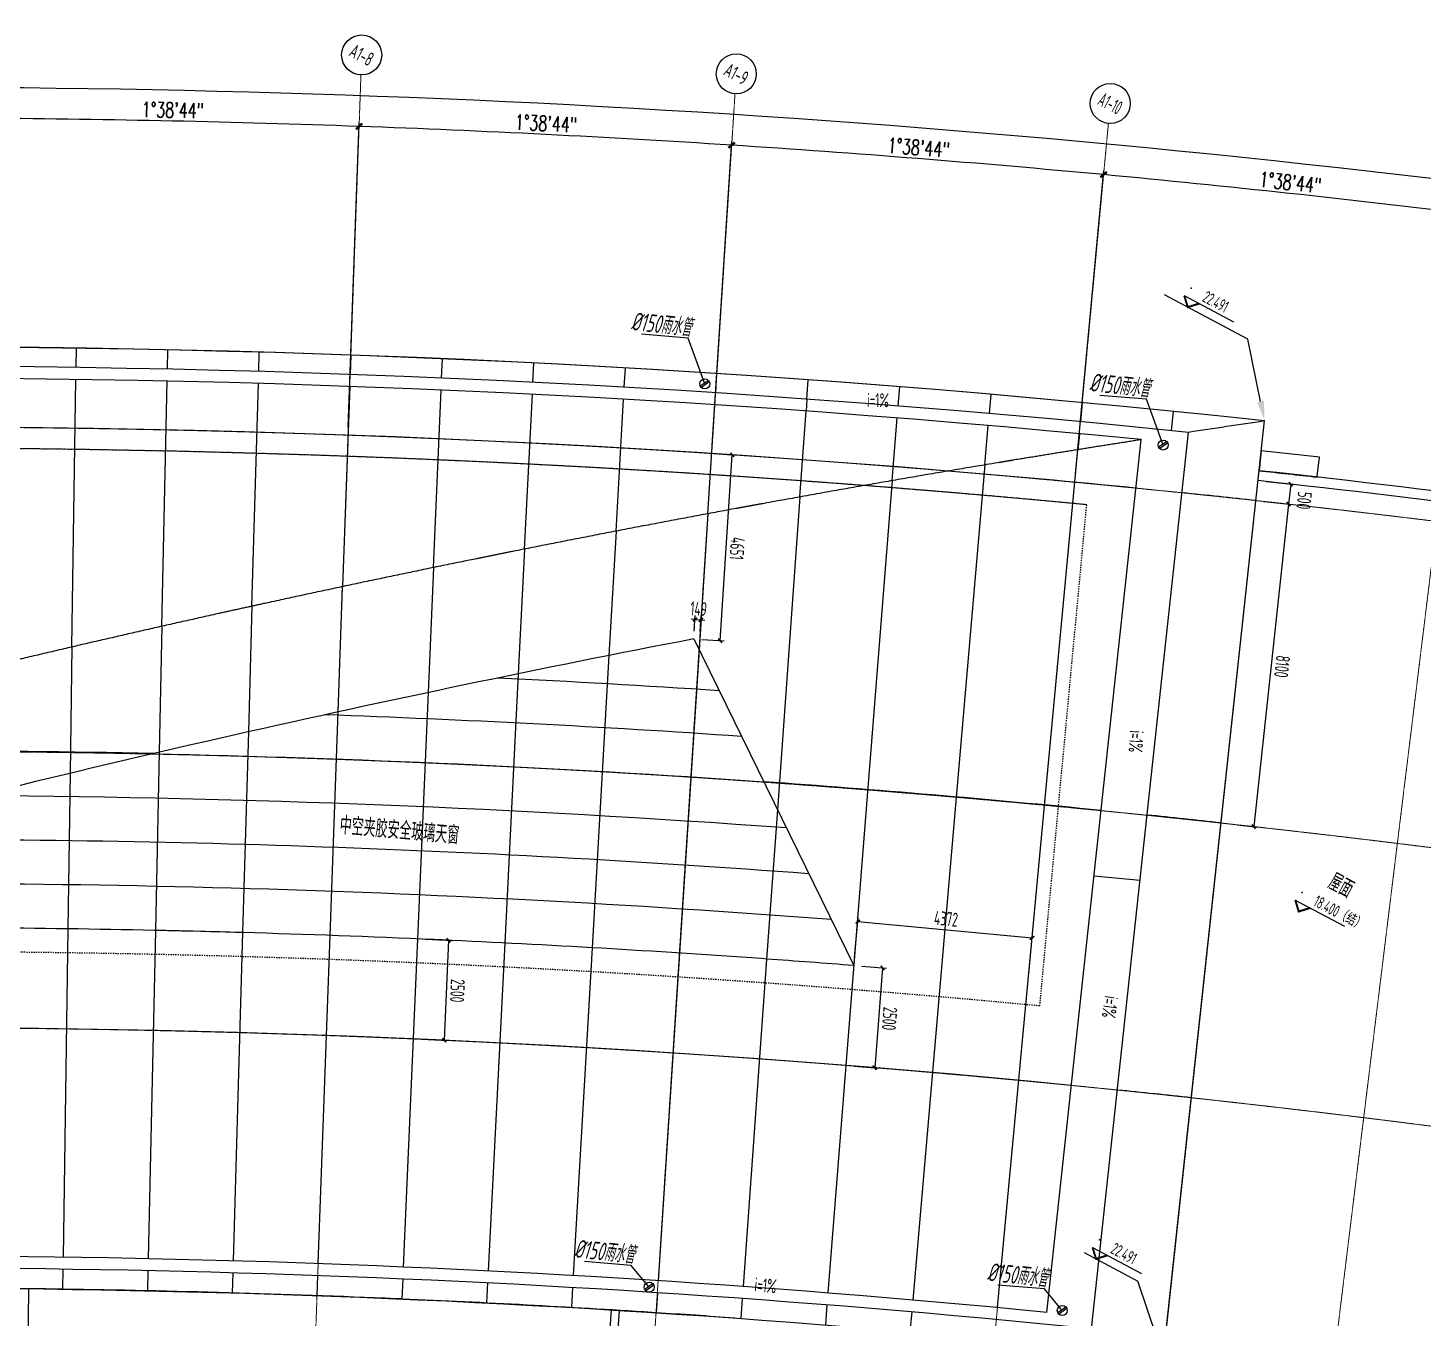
# Model space of a CAD drawing. Header units: millimetres. Extents: x 30991175 to 44589677, y -30249292 to -18704009.
# Drawn here: x 41394576 to 41429416, y -29954843 to -29922627 of the extents above; entities that cross this region are included whole.
import ezdxf
from ezdxf.enums import TextEntityAlignment as Align

# ---------------------------------------------------------------- set-up
doc = ezdxf.new("R2010")
doc.units = ezdxf.units.MM
doc.header["$LTSCALE"] = 10
doc.linetypes.add('A1-RG-AXIS-RF$0$CENTER', pattern=[50.8, 31.75, -6.35, 6.35, -6.35])
doc.linetypes.add('A1-RI-RF$0$Dash', pattern=[6, 3, -3])
for name, color, linetype in [('A1-RD-RF$0$A-FURN', 9, 'Continuous'), ('A1-RG-AXIS-RF$0$A-SYMB-NAME', 13, 'Continuous'), ('A1-RG-AXIS-RF$0$A2-RG-AXIS-150$0$A-DIMS-100', 1, 'Continuous'), ('A1-RI-RF$0$0P-RW-E', 210, 'Continuous'), ('A1-RI-RF$0$0P-RW-PR-V', 210, 'Continuous'), ('A1-RI-RF$0$A-DIMS-1：100', 1, 'Continuous'), ('A1-RI-RF$0$A-DOOR', 32, 'Continuous'), ('A1-RI-RF$0$A-EVAC1', 5, 'Continuous'), ('A1-RI-RF$0$A-FUZHUXIAN', 55, 'Continuous'), ('A1-RI-RF$0$A-louban', 5, 'Continuous'), ('A1-RI-RF$0$A-STRS-HRAL', 3, 'Continuous'), ('A1-RI-RF$0$A-SYMB', 4, 'Continuous'), ('A1-RI-RF$0$A-SYMB-AREA', 4, 'Continuous'), ('A1-RI-RF$0$A-SYMB-NAME', 4, 'Continuous'), ('A1-RI-RF$0$A-SYMB-STRS', 1, 'Continuous'), ('A1-RI-RF$0$A-TEXT', 4, 'Continuous'), ('A1-RI-RF$0$A-WALL', 7, 'Continuous')]:
    doc.layers.add(name, color=color, linetype=linetype)
doc.layers.add('A1-RG-AXIS-RF$0$A-GRID', color=1, linetype='A1-RG-AXIS-RF$0$CENTER', lineweight=9)
doc.styles.add('A1-RG-AXIS-RF$0$A1-RG-AXIS$0$XD2008', font='xd-hzs.shx', dxfattribs={"width": 0.7, "bigfont": 'xd-hztxt.shx'})
doc.styles.add('A1-RG-AXIS-RF$0$A2-RG-AXIS-150$0$XD2008', font='romans.shx', dxfattribs={"width": 0.7})
doc.styles.add('A1-RI-RF$0$ECADI', font='gbeitc.shx', dxfattribs={"width": 0.7, "bigfont": 'gbcbig.shx'})
doc.styles.add('A1-RI-RF$0$HZTXT', font='hzs-1.shx', dxfattribs={"width": 0.7, "bigfont": 'hztxt.shx'})
doc.styles.add('A1-RI-RF$0$XD2008', font='hzs.shx', dxfattribs={"width": 0.7, "bigfont": 'xd-hztxt.shx'})
doc.dimstyles.new('A1-RG-AXIS-RF$0$A2-RG-AXIS-150$0$XD100', dxfattribs={"dimscale": 100, "dimtxt": 5.5, "dimasz": 1.5, "dimexe": 1, "dimexo": 2, "dimgap": 0.5, "dimtad": 1, "dimdec": 0, "dimdsep": 46, "dimtxsty": 'A1-RG-AXIS-RF$0$A2-RG-AXIS-150$0$XD2008', "dimblk": 'A1-RG-AXIS-RF$0$A2-RG-AXIS-150$0$_ArchTick', "dimcen": 2.5, "dimclrt": 4, "dimaunit": 1, "dimadec": 3, "dimazin": 0, "dimtfac": 1, "dimtdec": 0, "dimtix": 1, "dimtmove": 0, "dimatfit": 3, "dimfxl": 0, "dimtolj": 1, "dimtzin": 0, "dimarcsym": 0})
doc.dimstyles.new('A1-RI-RF$0$XD100$0', dxfattribs={"dimscale": 100, "dimtxt": 3.5, "dimasz": 2, "dimexe": 1, "dimexo": 2, "dimgap": 1, "dimtad": 1, "dimdec": 0, "dimdsep": 46, "dimtxsty": 'A1-RI-RF$0$XD2008', "dimblk": 'A1-RI-RF$0$_ArchTick', "dimblk1": 'A1-RI-RF$0$_ArchTick', "dimblk2": 'A1-RI-RF$0$_ArchTick', "dimsah": 1, "dimcen": 2.5, "dimclrd": 1, "dimclre": 1, "dimclrt": 4, "dimaunit": 1, "dimadec": 0, "dimazin": 0, "dimtfac": 1, "dimtdec": 0, "dimtix": 1, "dimtmove": 2, "dimatfit": 3, "dimfxl": 0, "dimtolj": 1, "dimtzin": 0, "dimarcsym": 0})

# ---------------------------------------------------------------- blocks, each defined once
blk = doc.blocks.new('A1-RI-RF$0$A1WUDINGH')
at = {"layer": 'A1-RI-RF$0$A-TEXT', "style": 'A1-RI-RF$0$HZTXT', "width": 0.7}
blk.add_attdef('ASD', (11129679, -6599408), '', height=150, dxfattribs=at)
blk = doc.blocks.new('A1-RI-RF$0$ECADI-TAG-HGHT（国标）')
at = {"color": 1}
blk.add_line((-2.12, 2.12), (11.77, 2.12), dxfattribs=at)
at = {"color": 1, "const_width": 0.5}
blk.add_lwpolyline([(-2.12, 2.12), (0, 0), (2.12, 2.12)], dxfattribs=at)
at = {"color": 1}
blk.add_point((-1.48, 4.6), dxfattribs=at)
at = {"style": 'A1-RI-RF$0$XD2008', "width": 0.7}
blk.add_attdef('FL', text='', height=3, dxfattribs=at).set_placement((-2.69, 2.97), align=Align.RIGHT)
for tag, p in [('F.F.L.', (2.28, 2.97)), ('T.O.S.', (2.28, -1.1))]:
    blk.add_attdef(tag, p, '', height=3, dxfattribs=at)
blk = doc.blocks.new('A1-RD-RF')
at = {"layer": 'A1-RD-RF$0$A-FURN'}
blk.add_lwpolyline([(11182157, -6558966), (11182149, -6558946), (11182147, -6558948), (11181970, -6558505), (11180615, -6559042), (11180801, -6559505, -0.001149)], format="xyb", close=True, dxfattribs=at)
blk = doc.blocks.new('A1-RG-AXIS-RF$0$A2-RG-AXIS-150$0$_ArchTick')
at = {"color": 0, "linetype": 'ByBlock', "const_width": 0.4}
blk.add_lwpolyline([(-0.5, -0.5), (0.5, 0.5)], dxfattribs=at)
blk = doc.blocks.new('*D79')
at = {"layer": 'A1-RG-AXIS-RF$0$A2-RG-AXIS-150$0$A-DIMS-100', "color": 0, "lineweight": -2, "ltscale": 3}
for p, q in [((11670910, -6387267), (11670916, -6387284)), ((11580897, -6435951), (11580908, -6435965))]:
    blk.add_line(p, q, dxfattribs=at)
blk.add_arc((11778732, -6694179), 325182, 109.35703, 127.45663, dxfattribs=at)
at = {"layer": 'Defpoints', "color": 0, "ltscale": 3}
for p in [(11670976, -6387456), (11639300, -6400406), (11581019, -6436110), (11778732, -6694179)]:
    blk.add_point(p, dxfattribs=at)
at = {"layer": 'A1-RG-AXIS-RF$0$A2-RG-AXIS-150$0$A-DIMS-100', "color": 0, "lineweight": -2, "ltscale": 3, "xscale": 150, "yscale": 150, "zscale": 150}
for p, rotation in [((11670949, -6387378), 19.35703132825471), ((11580969, -6436044), 217.4566338573137)]:
    blk.add_blockref('A1-RG-AXIS-RF$0$A2-RG-AXIS-150$0$_ArchTick', p, dxfattribs=dict(at, rotation=rotation))
at = {"layer": 'A1-RG-AXIS-RF$0$A2-RG-AXIS-150$0$A-DIMS-100', "color": 4, "ltscale": 3, "insert": (11623903, -6407911), "char_height": 375, "attachment_point": 5, "rotation": 28.4068, "style": 'A1-RG-AXIS-RF$0$A2-RG-AXIS-150$0$XD2008'}
blk.add_mtext('\\A1;18°5\'59"', dxfattribs=at)
blk = doc.blocks.new('*D86')
at = {"layer": 'A1-RG-AXIS-RF$0$A2-RG-AXIS-150$0$A-DIMS-100', "color": 0, "lineweight": -2, "ltscale": 3}
for p, q in [((11662070, -6390303), (11662495, -6391409)), ((11656704, -6401715), (11653772, -6394687))]:
    blk.add_line(p, q, dxfattribs=at)
blk.add_arc((11778732, -6694179), 324415, 111.00245, 112.64787, dxfattribs=at)
at = {"layer": 'Defpoints', "color": 0, "ltscale": 3}
for p in [(11661998, -6390116), (11659565, -6392443), (11656781, -6401900), (11778732, -6694179)]:
    blk.add_point(p, dxfattribs=at)
at = {"layer": 'A1-RG-AXIS-RF$0$A2-RG-AXIS-150$0$A-DIMS-100', "color": 0, "lineweight": -2, "ltscale": 3, "xscale": 150, "yscale": 150, "zscale": 150}
for p, rotation in [((11662459, -6391316), 21.00244973998976), ((11653810, -6394779), 202.6478681517249)]:
    blk.add_blockref('A1-RG-AXIS-RF$0$A2-RG-AXIS-150$0$_ArchTick', p, dxfattribs=dict(at, rotation=rotation))
at = {"layer": 'A1-RG-AXIS-RF$0$A2-RG-AXIS-150$0$A-DIMS-100', "color": 4, "ltscale": 3, "insert": (11658021, -6392763), "char_height": 375, "attachment_point": 5, "rotation": 21.8252, "style": 'A1-RG-AXIS-RF$0$A2-RG-AXIS-150$0$XD2008'}
blk.add_mtext('\\A1;1°38\'44"', dxfattribs=at)
blk = doc.blocks.new('*D87')
at = {"layer": 'A1-RG-AXIS-RF$0$A2-RG-AXIS-150$0$A-DIMS-100', "color": 0, "lineweight": -2, "ltscale": 3}
for p, q in [((11656704, -6401715), (11653772, -6394687)), ((11648357, -6405340), (11645224, -6398399))]:
    blk.add_line(p, q, dxfattribs=at)
blk.add_arc((11778732, -6694179), 324415, 112.64787, 114.29329, dxfattribs=at)
at = {"layer": 'Defpoints', "color": 0, "ltscale": 3}
for p in [(11650950, -6395989), (11656781, -6401900), (11648439, -6405522), (11778732, -6694179)]:
    blk.add_point(p, dxfattribs=at)
at = {"layer": 'A1-RG-AXIS-RF$0$A2-RG-AXIS-150$0$A-DIMS-100', "color": 0, "lineweight": -2, "ltscale": 3, "xscale": 150, "yscale": 150, "zscale": 150}
for p, rotation in [((11653810, -6394779), 22.64786815172496), ((11645265, -6398490), 204.2932865634607)]:
    blk.add_blockref('A1-RG-AXIS-RF$0$A2-RG-AXIS-150$0$_ArchTick', p, dxfattribs=dict(at, rotation=rotation))
at = {"layer": 'A1-RG-AXIS-RF$0$A2-RG-AXIS-150$0$A-DIMS-100', "color": 4, "ltscale": 3, "insert": (11649416, -6396353), "char_height": 375, "attachment_point": 5, "rotation": 23.4706, "style": 'A1-RG-AXIS-RF$0$A2-RG-AXIS-150$0$XD2008'}
blk.add_mtext('\\A1;1°38\'44"', dxfattribs=at)
blk = doc.blocks.new('*D88')
at = {"layer": 'A1-RG-AXIS-RF$0$A2-RG-AXIS-150$0$A-DIMS-100', "color": 0, "lineweight": -2, "ltscale": 3}
for p, q in [((11648357, -6405340), (11645224, -6398399)), ((11640117, -6409202), (11636786, -6402354))]:
    blk.add_line(p, q, dxfattribs=at)
blk.add_arc((11778732, -6694179), 324415, 114.29329, 115.9387, dxfattribs=at)
at = {"layer": 'Defpoints', "color": 0, "ltscale": 3}
for p in [(11642441, -6399781), (11648439, -6405522), (11640204, -6409382), (11778732, -6694179)]:
    blk.add_point(p, dxfattribs=at)
at = {"layer": 'A1-RG-AXIS-RF$0$A2-RG-AXIS-150$0$A-DIMS-100', "color": 0, "lineweight": -2, "ltscale": 3, "xscale": 150, "yscale": 150, "zscale": 150}
for p, rotation in [((11645265, -6398490), 24.29328656346054), ((11636830, -6402444), 205.9387049751953)]:
    blk.add_blockref('A1-RG-AXIS-RF$0$A2-RG-AXIS-150$0$_ArchTick', p, dxfattribs=dict(at, rotation=rotation))
at = {"layer": 'A1-RG-AXIS-RF$0$A2-RG-AXIS-150$0$A-DIMS-100', "color": 4, "ltscale": 3, "insert": (11640917, -6400189), "char_height": 375, "attachment_point": 5, "rotation": 25.116, "style": 'A1-RG-AXIS-RF$0$A2-RG-AXIS-150$0$XD2008'}
blk.add_mtext('\\A1;1°38\'44"', dxfattribs=at)
blk = doc.blocks.new('*D89')
at = {"layer": 'A1-RG-AXIS-RF$0$A2-RG-AXIS-150$0$A-DIMS-100', "color": 0, "lineweight": -2, "ltscale": 3}
for p, q in [((11640117, -6409202), (11636786, -6402354)), ((11631991, -6413300), (11628465, -6406550))]:
    blk.add_line(p, q, dxfattribs=at)
blk.add_arc((11778732, -6694179), 324415, 115.9387, 117.58412, dxfattribs=at)
at = {"layer": 'Defpoints', "color": 0, "ltscale": 3}
for p in [(11634044, -6403816), (11640204, -6409382), (11632084, -6413477), (11778732, -6694179)]:
    blk.add_point(p, dxfattribs=at)
at = {"layer": 'A1-RG-AXIS-RF$0$A2-RG-AXIS-150$0$A-DIMS-100', "color": 0, "lineweight": -2, "ltscale": 3, "xscale": 150, "yscale": 150, "zscale": 150}
for p, rotation in [((11636830, -6402444), 25.93870497519525), ((11628511, -6406639), 207.5841233869291)]:
    blk.add_blockref('A1-RG-AXIS-RF$0$A2-RG-AXIS-150$0$_ArchTick', p, dxfattribs=dict(at, rotation=rotation))
at = {"layer": 'A1-RG-AXIS-RF$0$A2-RG-AXIS-150$0$A-DIMS-100', "color": 4, "ltscale": 3, "insert": (11632532, -6404268), "char_height": 375, "attachment_point": 5, "rotation": 26.7614, "style": 'A1-RG-AXIS-RF$0$A2-RG-AXIS-150$0$XD2008'}
blk.add_mtext('\\A1;1°38\'44"', dxfattribs=at)
blk = doc.blocks.new('A1-RG-AXIS-RF$0$A1zhouhao')
at = {"color": 13}
blk.add_circle((11937809, -6402822), 500, dxfattribs=at)
at = {"style": 'A1-RG-AXIS-RF$0$A1-RG-AXIS$0$XD2008', "width": 0.7}
blk.add_attdef('GRID', text='', height=500, dxfattribs=at).set_placement((11937809, -6402822), align=Align.MIDDLE)
blk = doc.blocks.new('A1-RI-RF$0$_ArchTick')
at = {"color": 0, "linetype": 'ByBlock', "const_width": 0.4}
blk.add_lwpolyline([(-0.5, -0.5), (0.5, 0.5)], dxfattribs=at)
blk = doc.blocks.new('*D10')
at = {"layer": 'A1-RI-RF$0$A-DIMS-1：100', "color": 1, "linetype": 'ByBlock', "lineweight": -2}
for p, q in [((11661367, -6400028), (11661845, -6399837)), ((11661752, -6399874), (11664763, -6407393)), ((11664378, -6407548), (11664856, -6407356))]:
    blk.add_line(p, q, dxfattribs=at)
at = {"layer": 'Defpoints', "color": 0, "linetype": 'ByBlock'}
for p in [(11661181, -6400103), (11664763, -6407393), (11664193, -6407622)]:
    blk.add_point(p, dxfattribs=at)
at = {"layer": 'A1-RI-RF$0$A-DIMS-1：100', "color": 1, "linetype": 'ByBlock', "lineweight": -2, "xscale": 100, "yscale": 100, "zscale": 100}
for p, rotation in [((11661752, -6399874), 111.8251434227745), ((11664763, -6407393), 291.8251434227745)]:
    blk.add_blockref('A1-RI-RF$0$_ArchTick', p, dxfattribs=dict(at, rotation=rotation))
at = {"layer": 'A1-RI-RF$0$A-DIMS-1：100', "color": 4, "linetype": 'ByBlock', "insert": (11663513, -6403531), "char_height": 350, "attachment_point": 5, "rotation": 291.8251, "style": 'A1-RI-RF$0$XD2008'}
blk.add_mtext('\\A1;8100', dxfattribs=at)
blk = doc.blocks.new('*D11')
at = {"layer": 'A1-RI-RF$0$A-DIMS-1：100', "color": 1, "linetype": 'ByBlock', "lineweight": -2}
for p, q in [((11660991, -6399640), (11661659, -6399373)), ((11661566, -6399410), (11661752, -6399874)), ((11661176, -6400104), (11661845, -6399837))]:
    blk.add_line(p, q, dxfattribs=at)
at = {"layer": 'Defpoints', "color": 0, "linetype": 'ByBlock'}
for p in [(11660805, -6399715), (11661752, -6399874), (11660991, -6400179)]:
    blk.add_point(p, dxfattribs=at)
at = {"layer": 'A1-RI-RF$0$A-DIMS-1：100', "color": 1, "linetype": 'ByBlock', "lineweight": -2, "xscale": 100, "yscale": 100, "zscale": 100}
for p, rotation in [((11661566, -6399410), 111.825134110957), ((11661752, -6399874), 291.825134110957)]:
    blk.add_blockref('A1-RI-RF$0$_ArchTick', p, dxfattribs=dict(at, rotation=rotation))
at = {"layer": 'A1-RI-RF$0$A-DIMS-1：100', "color": 4, "linetype": 'ByBlock', "insert": (11662052, -6399613), "char_height": 350, "attachment_point": 5, "rotation": 291.8251, "style": 'A1-RI-RF$0$XD2008'}
blk.add_mtext('\\A1;500', dxfattribs=at)
blk = doc.blocks.new('A1-RI-RF$0$A$C4FC071A5')
at = {"layer": 'A1-RI-RF$0$A-DOOR'}
for p, q in [((70801, 57109), (78157, 51784)), ((71045, 56933), (74167, 50017)), ((69124, 55750), (72179, 49111)), ((67341, 54286), (70198, 48191)), ((74646, 54326), (76160, 50908)), ((65571, 52813), (68224, 47257)), ((66257, 46309), (63814, 51331)), ((76160, 50908), (76042, 50856)), ((62070, 49840), (64296, 45346)), ((60345, 48345), (62347, 44372)), ((68776, 47520), (68602, 47437)), ((58627, 46837), (60400, 43382)), ((64296, 45346), (64233, 45315)), ((63189, 44795), (63187, 44794)), ((63361, 44881), (63189, 44795)), ((62494, 44447), (62347, 44372))]:
    blk.add_line(p, q, dxfattribs=at)
for centre, radius, start, end in [((288833, -213637), 347623, 128.84441, 132.701), ((199316, -227247), 310800, 114.18878, 115.20975), ((199316, -227247), 309700, 114.07165, 115.99942), ((199316, -227247), 308600, 113.95355, 116.79556), ((199316, -227247), 307500, 113.83446, 117.59845), ((199316, -227247), 306400, 113.71437, 118.40837), ((199316, -227247), 305300, 113.59326, 119.22563), ((199319, -227252), 304206, 113.47114, 113.88202), ((199316, -227246), 304199, 113.90632, 115.41221), ((199316, -227247), 304200, 115.44838, 116.35006), ((199316, -227247), 304200, 116.36334, 116.54679), ((199316, -227247), 304200, 116.61953, 116.69306), ((199316, -227247), 304200, 116.58336, 116.61953), ((199316, -227247), 304200, 116.76593, 117.58397), ((199316, -227247), 304200, 116.76041, 116.76593), ((199316, -227247), 304200, 116.69306, 116.72933)]:
    blk.add_arc(centre, radius, start, end, dxfattribs=at)
at = {"layer": 'A1-RI-RF$0$A-FUZHUXIAN'}
for p, q in [((89568, 46794), (80832, 68609)), ((78893, 67305), (78711, 67750)), ((79291, 67467), (79291, 67467)), ((87663, 46563), (79291, 67467)), ((76597, 66877), (76782, 66433)), ((78330, 66750), (78331, 66749)), ((86479, 46402), (78331, 66749)), ((74677, 65546), (74488, 65988)), ((76898, 66156), (77052, 65786)), ((85337, 45928), (77052, 65786)), ((75181, 64362), (74794, 65270)), ((72577, 64643), (72386, 65084)), ((70484, 63725), (70289, 64165)), ((73322, 62928), (72697, 64368)), ((75181, 64362), (83379, 45103)), ((71476, 61486), (70606, 63451)), ((68400, 62794), (68202, 63232)), ((73322, 62928), (81426, 44263)), ((69645, 60036), (68523, 62520)), ((66320, 61846), (66119, 62283)), ((64248, 60884), (64044, 61319)), ((67824, 58576), (66446, 61573)), ((71476, 61486), (74646, 54326)), ((62183, 59906), (61976, 60341)), ((66018, 57108), (64375, 60612)), ((69645, 60036), (71045, 56933)), ((64224, 55632), (62312, 59636)), ((59915, 59347), (60126, 58915)), ((60257, 58645), (62445, 54147)), ((67824, 58576), (69124, 55750)), ((58074, 57908), (57860, 58339)), ((60677, 52653), (58207, 57639)), ((56037, 56890), (55821, 57319)), ((66018, 57108), (67341, 54286)), ((58928, 51156), (56172, 56622)), ((54000, 55854), (53781, 56281)), ((57186, 49645), (54137, 55587)), ((64224, 55632), (65571, 52813)), ((63814, 51331), (62445, 54147)), ((60677, 52653), (62070, 49840)), ((58928, 51156), (60345, 48345)), ((76160, 50908), (79479, 43410)), ((74167, 50017), (77540, 42543)), ((57186, 49645), (58627, 46837)), ((72179, 49111), (75606, 41661)), ((70198, 48191), (73679, 40766)), ((68224, 47257), (71758, 39857)), ((69844, 38935), (66257, 46309)), ((64296, 45346), (67935, 37998)), ((83496, 44827), (83692, 44367)), ((62347, 44372), (66038, 37050)), ((81546, 43988), (81745, 43530)), ((60400, 43382), (64144, 36086)), ((79601, 43136), (79803, 42678)), ((77664, 42270), (77870, 41814)), ((77870, 41814), (77772, 41770)), ((75731, 41389), (75940, 40935)), ((73806, 40495), (74018, 40042)), ((71887, 39587), (72102, 39136)), ((72102, 39136), (71959, 39067)), ((70194, 38216), (69975, 38665)), ((68069, 37730), (68291, 37282)), ((66173, 36782), (66398, 36336)), ((64281, 35819), (64509, 35375)), ((64509, 35375), (64357, 35297))]:
    blk.add_line(p, q, dxfattribs=at)
for centre, radius, start, end in [((199316, -227247), 318699, 111.82513, 125.39986), ((307242, -238579), 381609, 126.39167, 126.67964), ((199316, -227247), 318218, 112.15915, 125.47188), ((199316, -227247), 317918, 112.36822, 125.52602), ((199316, -227247), 316700, 111.82513, 112.16075), ((199316, -227247), 316700, 112.37031, 113.22182), ((199316, -227247), 316700, 113.22182, 127.77241), ((199027, -226858), 308137, 111.80209, 112.14703), ((199027, -226858), 308137, 112.36242, 113.93487), ((199316, -227247), 301700, 111.82513, 112.17743), ((199316, -227247), 301700, 112.39742, 124.47616), ((199027, -226858), 308137, 116.76928, 119.12062), ((199316, -227247), 295700, 112.18458, 129.26054), ((199316, -227247), 296000, 112.40844, 129.01902), ((199314, -227242), 295195, 113.91128, 114.29313), ((199316, -227247), 295200, 114.31388, 115.52735), ((199315, -227245), 295198, 115.55824, 117.17208), ((199316, -227246), 295199, 117.20521, 117.9949)]:
    blk.add_arc(centre, radius, start, end, dxfattribs=at)
blk.add_rational_spline([(78331, 66749), (77464, 66099), (76599, 65445), (75738, 64788), (75647, 64718), (75556, 64649), (75466, 64580), (73877, 63365), (72299, 62138), (70731, 60898), (70555, 60759), (70379, 60620), (70203, 60480), (68731, 59312), (67267, 58132), (65812, 56940), (65557, 56731), (65301, 56521), (65046, 56311), (63684, 55189), (62331, 54057), (60985, 52916), (60655, 52635), (60324, 52354), (59995, 52072), (58739, 50998), (57492, 49916), (56252, 48826), (55850, 48472), (55450, 48118), (55050, 47763), (53898, 46740), (52752, 45710), (51614, 44671), (51146, 44245), (50679, 43817), (50214, 43388), (49161, 42416), (48114, 41439), (47073, 40454), (46542, 39953), (46014, 39450), (45487, 38945), (44530, 38028), (43578, 37105), (42631, 36176), (42042, 35599), (41455, 35018), (40870, 34436), (40006, 33575), (39146, 32710), (38291, 31839), (37647, 31183), (37005, 30525), (36366, 29863), (35591, 29061), (34821, 28255), (34054, 27445), (33358, 26709), (32665, 25969), (31975, 25227), (30534, 23675), (29108, 22109), (27698, 20528), (27095, 19852), (26495, 19174), (25897, 18493), (25105, 17590), (24318, 16682), (23536, 15770), (22172, 14177), (20824, 12571), (19492, 10952), (19051, 10416), (18612, 9878), (18174, 9338), (17297, 8257), (16428, 7170), (15566, 6077), (14690, 4966), (13822, 3849), (12961, 2726)], [1, 0.999993813399, 0.999993813399, 1, 1, 1, 1, 0.999978325349, 0.999978325349, 1, 0.999999722311, 0.999999722311, 1, 0.999980115866, 0.999980115866, 1, 0.999999373828, 0.999999373828, 1, 0.999981856969, 0.999981856969, 1, 0.999998882801, 0.999998882801, 1, 0.999983550651, 0.999983550651, 1, 0.999998245849, 0.999998245849, 1, 0.999985191136, 0.999985191136, 1, 0.999997458097, 0.999997458097, 1, 0.999986781963, 0.999986781963, 1, 0.999996512622, 0.999996512622, 1, 0.999988317249, 0.999988317249, 1, 0.999995400597, 0.999995400597, 1, 0.999989797882, 0.999989797882, 1, 0.999994111741, 0.999994111741, 1, 0.999991214321, 0.999991214321, 1, 0.999992631883, 0.999992631883, 1, 0.999967111382, 0.999967111382, 1, 0.999993855256, 0.999993855256, 1, 0.999989027937, 0.999989027937, 1, 0.999965814117, 0.999965814117, 1, 0.999996176637, 0.999996176637, 1, 0.999984418543, 0.999984418543, 1, 0.999983593469, 0.999983593469, 1], degree=3, knots=[0, 0, 0, 0, 3251.21697, 3251.21697, 3251.21697, 3593.584483, 3593.584483, 3593.584483, 9591.984408, 9591.984408, 9591.984408, 10264.404763, 10264.404763, 10264.404763, 15904.856832, 15904.856832, 15904.856832, 16896.571271, 16896.571271, 16896.571271, 22189.462016, 22189.462016, 22189.462016, 23491.227122, 23491.227122, 23491.227122, 28445.467667, 28445.467667, 28445.467667, 30049.316601, 30049.316601, 30049.316601, 34672.168199, 34672.168199, 34672.168199, 36571.540633, 36571.540633, 36571.540633, 40869.225214, 40869.225214, 40869.225214, 43058.740426, 43058.740426, 43058.740426, 47035.87551, 47035.87551, 47035.87551, 49511.66036, 49511.66036, 49511.66036, 53171.636075, 53171.636075, 53171.636075, 55930.582408, 55930.582408, 55930.582408, 59275.95021, 59275.95021, 59275.95021, 62316.526674, 62316.526674, 62316.526674, 68670.409275, 68670.409275, 68670.409275, 71387.615175, 71387.615175, 71387.615175, 74991.991374, 74991.991374, 74991.991374, 81282.325221, 81282.325221, 81282.325221, 83365.674608, 83365.674608, 83365.674608, 87541.598044, 87541.598044, 87541.598044, 91785.701486, 91785.701486, 91785.701486, 91785.701486], dxfattribs=at)
blk = doc.blocks.new('*D59')
at = {"layer": 'A1-RI-RF$0$A-DIMS-1：100', "color": 1, "linetype": 'ByBlock', "lineweight": -2}
for p, q in [((11657756, -6415068), (11658328, -6414820)), ((11658236, -6414860), (11659232, -6417153)), ((11658752, -6417361), (11659324, -6417113))]:
    blk.add_line(p, q, dxfattribs=at)
at = {"layer": 'Defpoints', "color": 0, "linetype": 'ByBlock'}
for p in [(11657573, -6415148), (11659232, -6417153), (11658569, -6417441)]:
    blk.add_point(p, dxfattribs=at)
at = {"layer": 'A1-RI-RF$0$A-DIMS-1：100', "color": 1, "linetype": 'ByBlock', "lineweight": -2, "xscale": 100, "yscale": 100, "zscale": 100}
for p, rotation in [((11658236, -6414860), 113.4711304589684), ((11659232, -6417153), 293.4711304589684)]:
    blk.add_blockref('A1-RI-RF$0$_ArchTick', p, dxfattribs=dict(at, rotation=rotation))
at = {"layer": 'A1-RI-RF$0$A-DIMS-1：100', "color": 4, "linetype": 'ByBlock', "insert": (11658986, -6415897), "char_height": 350, "attachment_point": 5, "rotation": 293.4711, "style": 'A1-RI-RF$0$XD2008'}
blk.add_mtext('\\A1;2500', dxfattribs=at)
blk = doc.blocks.new('*D60')
at = {"layer": 'A1-RI-RF$0$A-DIMS-1：100', "color": 1, "linetype": 'ByBlock', "lineweight": -2}
for p, q in [((11661531, -6413280), (11661144, -6412354)), ((11657148, -6414130), (11661183, -6412446)), ((11657496, -6414963), (11657110, -6414037))]:
    blk.add_line(p, q, dxfattribs=at)
at = {"layer": 'Defpoints', "color": 0, "linetype": 'ByBlock'}
for p in [(11661183, -6412446), (11661608, -6413465), (11657573, -6415148)]:
    blk.add_point(p, dxfattribs=at)
at = {"layer": 'A1-RI-RF$0$A-DIMS-1：100', "color": 1, "linetype": 'ByBlock', "lineweight": -2, "xscale": 100, "yscale": 100, "zscale": 100}
for p, rotation in [((11661183, -6412446), 22.64771139307165), ((11657148, -6414130), 202.6477113930717)]:
    blk.add_blockref('A1-RI-RF$0$_ArchTick', p, dxfattribs=dict(at, rotation=rotation))
at = {"layer": 'A1-RI-RF$0$A-DIMS-1：100', "color": 4, "linetype": 'ByBlock', "insert": (11659060, -6413034), "char_height": 350, "attachment_point": 5, "rotation": 22.6477, "style": 'A1-RI-RF$0$XD2008'}
blk.add_mtext('\\A1;4372', dxfattribs=at)
blk = doc.blocks.new('*D61')
at = {"layer": 'A1-RI-RF$0$A-DIMS-1：100', "color": 1, "linetype": 'ByBlock', "lineweight": -2}
for p, q in [((11650017, -6409379), (11649926, -6409420)), ((11650135, -6409640), (11649976, -6409288)), ((11650017, -6409379), (11650153, -6409318)), ((11650270, -6409579), (11650112, -6409227)), ((11650153, -6409318), (11650244, -6409277))]:
    blk.add_line(p, q, dxfattribs=at)
at = {"layer": 'Defpoints', "color": 0, "linetype": 'ByBlock'}
for p in [(11650153, -6409318), (11650217, -6409822), (11650353, -6409761)]:
    blk.add_point(p, dxfattribs=at)
at = {"layer": 'A1-RI-RF$0$A-DIMS-1：100', "color": 1, "linetype": 'ByBlock', "lineweight": -2, "xscale": 100, "yscale": 100, "zscale": 100}
for p, rotation in [((11650017, -6409379), 24.29328656318757), ((11650153, -6409318), 204.2932865631876)]:
    blk.add_blockref('A1-RI-RF$0$_ArchTick', p, dxfattribs=dict(at, rotation=rotation))
at = {"layer": 'A1-RI-RF$0$A-DIMS-1：100', "color": 4, "linetype": 'ByBlock', "insert": (11649972, -6409098), "char_height": 350, "attachment_point": 5, "rotation": 24.2933, "style": 'A1-RI-RF$0$XD2008'}
blk.add_mtext('\\A1;149', dxfattribs=at)
blk = doc.blocks.new('*D62')
at = {"layer": 'A1-RI-RF$0$A-DIMS-1：100', "color": 1, "linetype": 'ByBlock', "lineweight": -2}
for p, q in [((11648484, -6405502), (11648997, -6405270)), ((11650821, -6409549), (11648906, -6405311)), ((11650399, -6409740), (11650913, -6409508))]:
    blk.add_line(p, q, dxfattribs=at)
at = {"layer": 'Defpoints', "color": 0, "linetype": 'ByBlock'}
for p in [(11648906, -6405311), (11648302, -6405584), (11650217, -6409822)]:
    blk.add_point(p, dxfattribs=at)
at = {"layer": 'A1-RI-RF$0$A-DIMS-1：100', "color": 1, "linetype": 'ByBlock', "lineweight": -2, "xscale": 100, "yscale": 100, "zscale": 100}
for p, rotation in [((11648906, -6405311), 114.3206093023363), ((11650821, -6409549), 294.3206093023363)]:
    blk.add_blockref('A1-RI-RF$0$_ArchTick', p, dxfattribs=dict(at, rotation=rotation))
at = {"layer": 'A1-RI-RF$0$A-DIMS-1：100', "color": 4, "linetype": 'ByBlock', "insert": (11650114, -6407317), "char_height": 350, "attachment_point": 5, "rotation": 294.3206, "style": 'A1-RI-RF$0$XD2008'}
blk.add_mtext('\\A1;4651', dxfattribs=at)
blk = doc.blocks.new('*D63')
at = {"layer": 'A1-RI-RF$0$A-DIMS-1：100', "color": 1, "linetype": 'ByBlock', "lineweight": -2}
for p, q in [((11647820, -6419589), (11648434, -6419295)), ((11648344, -6419338), (11649421, -6421594)), ((11648897, -6421844), (11649512, -6421551))]:
    blk.add_line(p, q, dxfattribs=at)
at = {"layer": 'Defpoints', "color": 0, "linetype": 'ByBlock'}
for p in [(11647639, -6419675), (11649421, -6421594), (11648717, -6421931)]:
    blk.add_point(p, dxfattribs=at)
at = {"layer": 'A1-RI-RF$0$A-DIMS-1：100', "color": 1, "linetype": 'ByBlock', "lineweight": -2, "xscale": 100, "yscale": 100, "zscale": 100}
for p, rotation in [((11648344, -6419338), 115.5273503674012), ((11649421, -6421594), 295.5273503674012)]:
    blk.add_blockref('A1-RI-RF$0$_ArchTick', p, dxfattribs=dict(at, rotation=rotation))
at = {"layer": 'A1-RI-RF$0$A-DIMS-1：100', "color": 4, "linetype": 'ByBlock', "insert": (11649131, -6420348), "char_height": 350, "attachment_point": 5, "rotation": 295.5274, "style": 'A1-RI-RF$0$XD2008'}
blk.add_mtext('\\A1;2500', dxfattribs=at)
blk = doc.blocks.new('A1-RI-RF$0$5erhfh')
at = {"layer": 'A1-RI-RF$0$A-SYMB-AREA', "style": 'A1-RI-RF$0$ECADI', "width": 0.7}
blk.add_attdef('340M2', text='', height=2.5, dxfattribs=at).set_placement((0, 1.25), align=Align.MIDDLE_LEFT)
at = {"layer": 'A1-RI-RF$0$A-SYMB-NAME', "style": 'A1-RI-RF$0$ECADI', "width": 0.7}
blk.add_attdef('CHINESENAME', (-12.29, 3.09), '', height=4.5, dxfattribs=at)
blk = doc.blocks.new('A1-RI-RF$0$A1RUODIANJIAN')
at = {"layer": 'A1-RI-RF$0$A-SYMB-NAME', "linetype": 'ByBlock', "style": 'A1-RI-RF$0$XD2008', "width": 0.7}
blk.add_attdef('A1RUODIANJIAN', (11587156, -6438427), '', height=350, dxfattribs=at)
blk = doc.blocks.new('A1-RI-RF$0$ysd-ll')
at = {"layer": 'A1-RI-RF$0$0P-RW-PR-V'}
blk.add_lwpolyline([(-25, 120), (25, 120), (25, -120), (-25, -120)], close=True, dxfattribs=at)
blk.add_circle((0, 0), 125, dxfattribs=at)
blk = doc.blocks.new('A1-RG-AXIS-RF')
at = {"layer": 'A1-RG-AXIS-RF$0$A-GRID', "linetype": 'A1-RG-AXIS-RF$0$CENTER', "ltscale": 0.05}
for points in [[(11661998.5, -6390116.5), (11675833, -6426152.1)], [(11668179.3, -6429217.2), (11653315.8, -6393593.7)], [(11644736.5, -6397318.9), (11660616.8, -6432500.9)], [(11653151.7, -6436000.4), (11636267.7, -6401288.8)]]:
    blk.add_lwpolyline(points, dxfattribs=at)
blk.add_lwpolyline([(11682866.1, -6392336.6, 0.1037295), (11569674.9, -6456283.6, 0.1037295)], format="xyb", dxfattribs=at)
blk.add_arc((11778731.9, -6694178.6), 308600, 107.574373, 131.323037, dxfattribs=at)
at = {"layer": 'A1-RG-AXIS-RF$0$A-GRID', "ltscale": 0.05}
blk.add_arc((11778731.9, -6694178.6), 301700, 107.53359, 131.336201, dxfattribs=at)
at = {"layer": 'A1-RG-AXIS-RF$0$A-SYMB-NAME', "linetype": 'ByBlock'}
ref = blk.add_blockref('A1-RG-AXIS-RF$0$A1zhouhao', (-284686.1, 9689.6), dxfattribs=at)
ref.add_attrib('GRID', 'A1-10', dxfattribs={"layer": '0', "color": 4, "height": 350, "style": 'A1-RG-AXIS-RF$0$A1-RG-AXIS$0$XD2008', "width": 0.6}).set_placement((11653123.2, -6393132.3), align=Align.MIDDLE)
ref = blk.add_blockref('A1-RG-AXIS-RF$0$A1zhouhao', (-293278.5, 5958.8), dxfattribs=at)
ref.add_attrib('GRID', 'A1-9', dxfattribs={"layer": '0', "color": 4, "height": 350, "style": 'A1-RG-AXIS-RF$0$A1-RG-AXIS$0$XD2008', "width": 0.7}).set_placement((11644530.8, -6396863.1), align=Align.MIDDLE)
ref = blk.add_blockref('A1-RG-AXIS-RF$0$A1zhouhao', (-301760.3, 1982.7), dxfattribs=at)
ref.add_attrib('GRID', 'A1-8', dxfattribs={"layer": '0', "color": 4, "height": 350, "style": 'A1-RG-AXIS-RF$0$A1-RG-AXIS$0$XD2008', "width": 0.7}).set_placement((11636049, -6400839.2), align=Align.MIDDLE)
at = {"layer": 'A1-RG-AXIS-RF$0$A2-RG-AXIS-150$0$A-DIMS-100', "ltscale": 3}
for base, p1, p2, picture, middle in [((11639299.9, -6400406.2), (11670976.3, -6387456), (11581018.9, -6436109.7), '*D79', (11623903.2, -6407910.6)), ((11659565.1, -6392442.7), (11661998.5, -6390116.5), (11656781.4, -6401899.7), '*D86', (11658020.7, -6392762.9)), ((11650950.2, -6395988.9), (11656781.4, -6401899.7), (11648439.1, -6405521.9), '*D87', (11649415.6, -6396353.3)), ((11642440.7, -6399781), (11648439.1, -6405521.9), (11640204.4, -6409382.2), '*D88', (11640917.2, -6400189.3)), ((11634043.5, -6403815.8), (11640204.4, -6409382.2), (11632083.8, -6413477.3), '*D89', (11632532.4, -6404267.7))]:
    dim = blk.add_angular_dim_3p(base=base, center=(11778731.9, -6694178.6), p1=p1, p2=p2, dimstyle='A1-RG-AXIS-RF$0$A2-RG-AXIS-150$0$XD100', override={"dimtxt": 3.75, "dimadec": 4}, dxfattribs=at)
    dim.commit()
    dim.dimension.update_dxf_attribs({"geometry": picture, "text_midpoint": middle})
blk = doc.blocks.new('A1-RI-RF')
at = {"layer": 'A1-RI-RF$0$A-EVAC1'}
for p, q in [((11649899.8, -6403206.3), (11650021.3, -6403480.6)), ((11662892.3, -6409916.8), (11661820.5, -6410356.1))]:
    blk.add_line(p, q, dxfattribs=at)
at = {"layer": 'A1-RI-RF$0$A-FUZHUXIAN', "ltscale": 10}
blk.add_lwpolyline([(11668983.9, -6420137.8), (11660247.6, -6398323.2, 0.0593351), (11594156.3, -6434367.8), (11592980.9, -6432713.8), (11579351.2, -6437820.9), (11590312.5, -6466931.7, -0.0779919)], format="xyb", close=True, dxfattribs=at)
at = {"layer": 'A1-RI-RF$0$A-louban', "linetype": 'A1-RI-RF$0$Dash'}
blk.add_lwpolyline([(11662148.7, -6413855), (11660416, -6409701.8), (11660416, -6409701.8), (11657308.8, -6402254.1, 0.0578336), (11593851.8, -6437710), (11591410.1, -6434316.9), (11593089.2, -6432868.8), (11592980.9, -6432713.8), (11579351.2, -6437820.9), (11579417, -6437993), (11581905.7, -6437878.2), (11585382.9, -6442403.7, 0.0001697), (11585195.3, -6442547.8), (11591854.5, -6451239.8, -0.0004315), (11592608.6, -6450661.9), (11594372.3, -6452964, -0.0647054)], format="xyb", close=True, dxfattribs=at)
at = {"layer": 'A1-RI-RF$0$A-louban'}
blk.add_arc((11778334.7, -6693372.9), 315273.6, 112.573974, 125.813706, dxfattribs=at)
at = {"layer": 'A1-RI-RF$0$A-STRS-HRAL', "ltscale": 0.25}
for p, q in [((11656260, -6425582.9), (11657370.8, -6428043.9)), ((11656442, -6425500), (11657470.5, -6427778.6)), ((11644421.1, -6434338.6), (11643170.8, -6431945.5))]:
    blk.add_line(p, q, dxfattribs=at)
at = {"layer": 'A1-RI-RF$0$A-SYMB'}
for points in [[(11658292.7, -6400042.3), (11657389.7, -6399226.9), (11656315.8, -6399690.1)], [(11647470.1, -6404069.9), (11646567.2, -6403254.6), (11645493.2, -6403717.7)], [(11666215.4, -6420305.5), (11665565.7, -6420039.2), (11664491.7, -6420502.4)], [(11656834, -6424632.8), (11656184.3, -6424366.5), (11655110.4, -6424829.6)]]:
    blk.add_lwpolyline(points, dxfattribs=at)
at = {"layer": 'A1-RI-RF$0$A-SYMB-STRS', "linetype": 'ByBlock', "lineweight": -2}
for p in [(11666020.7, -6418772.3, 22191.3), (11668620.6, -6419794.2, 22191.3)]:
    blk.add_line(p, (11667539.9, -6418772.3, 22191.3), dxfattribs=at)
at = {"layer": 'A1-RI-RF$0$A-SYMB-STRS', "linetype": 'ByBlock', "lineweight": -2, "elevation": 22191.3}
blk.add_lwpolyline([(11659929.8, -6397937.1), (11658922, -6396712.9), (11656558.9, -6396712.9)], dxfattribs=at)
at = {"layer": 'A1-RI-RF$0$A-SYMB-STRS'}
for points in [[(11652106.1, -6402359.9, 0, 0, 0), (11650721.6, -6403005.5, 80, 0, 0), (11650449.7, -6403132.3, 0, 0, 0)], [(11661184.2, -6407523.1, 0, 0, 0), (11660593.5, -6406114.4, 80, 0, 0), (11660477.4, -6405837.7, 0, 0, 0)], [(11663355.5, -6412820.7, 0, 0, 0), (11663923.5, -6414238.8, 80, 0, 0), (11664035, -6414517.3, 0, 0, 0)], [(11659169.6, -6423592.2, 0, 0, 0), (11660559.3, -6422958.1, 80, 0, 0), (11660832.3, -6422833.5, 0, 0, 0)]]:
    blk.add_lwpolyline(points, format="xyseb", dxfattribs=at)
at = {"layer": 'A1-RI-RF$0$A-SYMB-STRS', "linetype": 'ByBlock', "lineweight": -2}
blk.add_solid([(11659994.2, -6397884.2, 22191.3), (11660247.6, -6398323.2, 22191.3), (11659865.5, -6397990.1, 22191.3)], dxfattribs=at)
at = {"layer": 'A1-RI-RF$0$A-WALL'}
for radius, start in [(317450, 109.248766), (317200, 109.453668)]:
    blk.add_arc((11778731.9, -6694178.6), radius, start, 111.825134, dxfattribs=at)
at = {"layer": 'A1-RI-RF$0$0P-RW-E'}
for p, rotation in [((11658292.7, -6400042.3), 333.1909708782431), ((11647470.1, -6404069.9), 333.1909708782434), ((11666215.4, -6420305.5), 333.1909708781737), ((11656834, -6424632.8), 333.1909708781737)]:
    blk.add_blockref('A1-RI-RF$0$ysd-ll', p, dxfattribs=dict(at, rotation=rotation))
at = {"layer": 'A1-RI-RF$0$A-SYMB', "xscale": 100, "yscale": 100, "zscale": 100}
for p, values in [((11657219.2, -6396712.9), {'F.F.L.': '22.491'}), ((11666750.9, -6408737.3), {'F.F.L.': '18.400（结）'}), ((11666354.3, -6418772.3, 22191.3), {'F.F.L.': '22.491'})]:
    blk.add_blockref('A1-RI-RF$0$ECADI-TAG-HGHT（国标）', p, dxfattribs=at).add_auto_attribs(values)
at = {"layer": 'A1-RI-RF$0$A-SYMB-NAME', "linetype": 'ByBlock'}
ref = blk.add_blockref('A1-RI-RF$0$A1RUODIANJIAN', (19040334.2, 4603505), dxfattribs=dict(at, xscale=-1, rotation=27.06730206045771))
ref.add_attrib('A1RUODIANJIAN', 'i=1%', (11651314.3, -6402676.4), dxfattribs={"linetype": 'ByBlock', "height": 350, "rotation": 27.0673, "style": 'A1-RI-RF$0$XD2008', "width": 0.7})
ref = blk.add_blockref('A1-RI-RF$0$A1RUODIANJIAN', (22368022.5, -14222802.4), dxfattribs=dict(at, xscale=-1, rotation=294.8137762090222))
ref.add_attrib('A1RUODIANJIAN', 'i=1%', (11660899.1, -6406719.5), dxfattribs={"linetype": 'ByBlock', "height": 350, "rotation": 294.81378, "style": 'A1-RI-RF$0$XD2008', "width": 0.7})
at = {"layer": 'A1-RI-RF$0$A-SYMB-NAME', "linetype": 'ByBlock', "rotation": 289.7615010722281}
blk.add_blockref('A1-RI-RF$0$A1RUODIANJIAN', (13805026, 6668778), dxfattribs=at).add_auto_attribs({'A1RUODIANJIAN': 'i=1%'})
at = {"layer": 'A1-RI-RF$0$A-SYMB-NAME', "linetype": 'ByBlock'}
ref = blk.add_blockref('A1-RI-RF$0$A1RUODIANJIAN', (-1508826.8, -4900815.4), dxfattribs=dict(at, rotation=22.46275611673098))
ref.add_attrib('A1RUODIANJIAN', 'i=1%', (11659191.1, -6423498.4), dxfattribs={"linetype": 'ByBlock', "height": 350, "rotation": 22.46276, "style": 'A1-RI-RF$0$XD2008', "width": 0.7})
at = {"layer": 'A1-RI-RF$0$A-TEXT'}
for name, p in [('A1-RD-RF', (479910.9, 160022.5)), ('A1-RG-AXIS-RF', (0, 0)), ('A1-RI-RF$0$A$C4FC071A5', (11579415.6, -6466931.7))]:
    blk.add_blockref(name, p, dxfattribs=at)
ref = blk.add_blockref('A1-RI-RF$0$5erhfh', (11656325.3, -6399932.7), dxfattribs=dict(at, xscale=-99.99999999973352, yscale=99.99999999927604, zscale=100, rotation=21.35402427131257))
ref.add_attrib('CHINESENAME', '%%c150雨水管', (11656024.9, -6399718.6), dxfattribs={"layer": 'A1-RI-RF$0$A-SYMB-NAME', "height": 450, "rotation": 21.35402, "style": 'A1-RI-RF$0$ECADI', "width": 0.7})
ref = blk.add_blockref('A1-RI-RF$0$5erhfh', (11645502.8, -6403960.4), dxfattribs=dict(at, xscale=-99.99999999973348, yscale=99.99999999927604, zscale=100, rotation=21.35402427131257))
ref.add_attrib('CHINESENAME', '%%c150雨水管', (11645202.4, -6403746.3), dxfattribs={"layer": 'A1-RI-RF$0$A-SYMB-NAME', "height": 450, "rotation": 21.35402, "style": 'A1-RI-RF$0$ECADI', "width": 0.7})
ref = blk.add_blockref('A1-RI-RF$0$A1WUDINGH', (537401.7, 191518.4), dxfattribs=at)
ref.add_attrib('ASD', '屋面', (11667080.5, -6407889.1), dxfattribs={"height": 450, "style": 'A1-RI-RF$0$XD2008', "width": 0.7})
ref = blk.add_blockref('A1-RI-RF$0$A1WUDINGH', (-1180351.4, -4703518, 22191.3), dxfattribs=dict(at, rotation=23.05053415151509))
ref.add_attrib('ASD', '中空夹胶安全玻璃天窗', (11644683.3, -6418281.9, 22191.3), dxfattribs={"height": 450, "rotation": 23.05053, "style": 'A1-RI-RF$0$XD2008', "width": 0.7})
ref = blk.add_blockref('A1-RI-RF$0$5erhfh', (11664501.3, -6420745), dxfattribs=dict(at, xscale=-99.99999999973348, yscale=99.99999999927509, zscale=100, rotation=21.35402427131257))
ref.add_attrib('CHINESENAME', '%%c150雨水管', (11664200.9, -6420531), dxfattribs={"layer": 'A1-RI-RF$0$A-SYMB-NAME', "height": 450, "rotation": 21.35402, "style": 'A1-RI-RF$0$ECADI', "width": 0.7})
ref = blk.add_blockref('A1-RI-RF$0$5erhfh', (11655119.9, -6425072.3), dxfattribs=dict(at, xscale=-99.99999999973348, yscale=99.99999999927513, zscale=100, rotation=21.35402427131257))
ref.add_attrib('CHINESENAME', '%%c150雨水管', (11654819.5, -6424858.2), dxfattribs={"layer": 'A1-RI-RF$0$A-SYMB-NAME', "height": 450, "rotation": 21.35402, "style": 'A1-RI-RF$0$ECADI', "width": 0.7})
at = {"layer": 'A1-RI-RF$0$A-DIMS-1：100', "color": 3, "linetype": 'ByBlock'}
dim = blk.add_linear_dim(base=(11661752, -6399873.9), p1=(11660804.9, -6399714.6), p2=(11660990.8, -6400178.8), angle=291.82513, dimstyle='A1-RI-RF$0$XD100$0', override={"dimasz": 1}, dxfattribs=at)
dim.commit()
dim.dimension.update_dxf_attribs({"geometry": '*D11', "text_midpoint": (11662051.6, -6399612.5), "dimtype": 129})
for p1, p2, distance, picture, middle in [((11661181.3, -6400102.6), (11664192.6, -6407621.9), 614.8, '*D10', (11663513, -6403531.4)), ((11650217, -6409822.3), (11648301.5, -6405584.1), -663.4, '*D62', (11650114.4, -6407316.7)), ((11650217, -6409822.3), (11650352.6, -6409761.1), 486, '*D61', (11649971.7, -6409098.1)), ((11657573, -6415147.9), (11661607.6, -6413464.5), 1103.4, '*D60', (11659059.5, -6413034.1)), ((11657573, -6415147.9), (11658568.8, -6417441), 723.1, '*D59', (11658986.4, -6415896.9)), ((11647639.4, -6419674.7), (11648716.8, -6421930.7), 780.9, '*D63', (11649130.9, -6420347.7))]:
    dim = blk.add_aligned_dim(p1=p1, p2=p2, distance=distance, dimstyle='A1-RI-RF$0$XD100$0', override={"dimasz": 1}, dxfattribs=at)
    dim.commit()
    dim.dimension.update_dxf_attribs({"geometry": picture, "text_midpoint": middle})

msp = doc.modelspace()

# ---------------------------------------------------------------- block references
at = {"color": 0, "rotation": 332.0000000354235}
msp.add_blockref('A1-RI-RF', (34133901, -18808903), dxfattribs=at)

doc.saveas('drawing.dxf')
